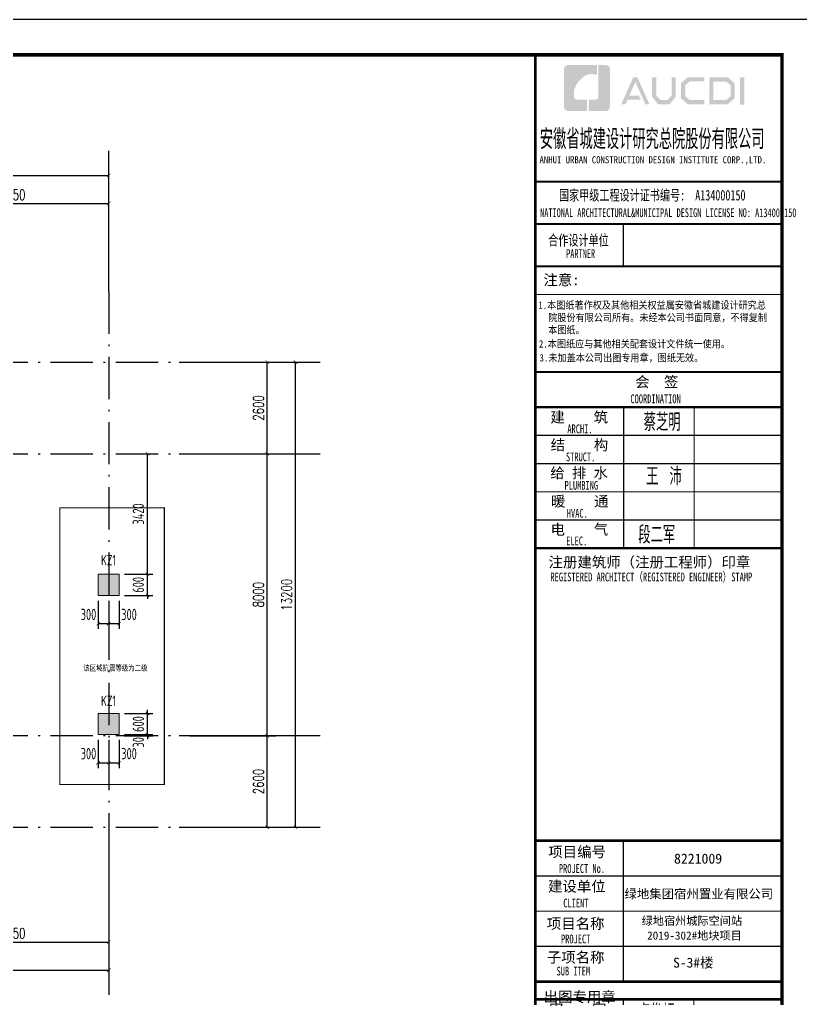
# Model space of a CAD drawing. Extents: x 169490 to 7584583, y -2399407 to 1374371.
# Drawn here: x 3700327 to 3722492, y 675497 to 703273 of the extents above; entities that cross this region are included whole.
import ezdxf
from ezdxf.enums import TextEntityAlignment as Align

# ---------------------------------------------------------------- set-up
doc = ezdxf.new("R2010")
doc.units = 0
doc.header["$LTSCALE"] = 100
doc.linetypes.add('D3轴线点划线', pattern=[18.5, 12, -3, 0.5, -3])
doc.linetypes.add('DASH', pattern=[0.35, 0.25, -0.1])
doc.layers.get('0').update_dxf_attribs({"linetype": 'CONTINUOUS'})
doc.layers.get('DEFPOINTS').update_dxf_attribs({"linetype": 'CONTINUOUS'})
for name, color, linetype in [('AXIS', 3, 'CONTINUOUS'), ('C-AXIS(轴号)', 3, 'CONTINUOUS'), ('C-DOTE', 8, 'D3轴线点划线'), ('PUB_TITLE', 4, 'CONTINUOUS'), ('S-COLU-DIM', 151, 'CONTINUOUS'), ('S-COLU-HATCH', 251, 'CONTINUOUS'), ('S-COLU-TEXT', 7, 'CONTINUOUS'), ('后浇带', 2, 'CONTINUOUS'), ('图框', 140, 'CONTINUOUS'), ('图签文字', 147, 'CONTINUOUS'), ('折板线', 127, 'CONTINUOUS')]:
    doc.layers.add(name, color=color, linetype=linetype)
for name, color, linetype, lineweight in [('S-COLU-LINE1', 6, 'CONTINUOUS', 18), ('可改文字', 6, 'CONTINUOUS', 18), ('图签', 147, 'CONTINUOUS', 18), ('板洞边线', 253, 'CONTINUOUS', 18)]:
    doc.layers.add(name, color=color, linetype=linetype, lineweight=lineweight)
doc.styles.add('_TCH_DIM_T3', font='SIMPLEX.shx', dxfattribs={"width": 0.705882, "bigfont": 'GBCBIG.shx'})
doc.styles.add('HT', font='simhei.ttf')
doc.styles.add('TSSD_Dimension', font='Tssdeng.shx', dxfattribs={"width": 0.7, "bigfont": 'tssdchn.shx'})
doc.styles.add('宋体', font='')
doc.styles.add('建筑图签-1', font='simhei.ttf', dxfattribs={"width": 0.7})
doc.styles.add('建筑图签-2', font='TXT.shx', dxfattribs={"width": 0.5, "bigfont": 'HZTXT.shx'})
doc.styles.add('黑体', font='simhei.ttf', dxfattribs={"width": 0.7})
doc.styles.get('宋体').set_extended_font_data('SimSun')
doc.dimstyles.new('_TCH_ARCH&&100', dxfattribs={"dimtxt": 297.5, "dimasz": 100, "dimexe": 250, "dimexo": 300, "dimgap": 100, "dimtad": 1, "dimdec": 0, "dimzin": 0, "dimdsep": 46, "dimtxsty": '_TCH_DIM_T3', "dimblk": 'ARCHTICK', "dimcen": 0.09, "dimclrt": 7, "dimazin": 2, "dimtfac": 1, "dimtdec": 0, "dimtix": 1, "dimtmove": 2, "dimatfit": 3, "dimfxl": 1, "dimtolj": 1, "dimtzin": 0, "dimarcsym": 0})
doc.dimstyles.new('TSSD_100_100$0', dxfattribs={"dimtxt": 320, "dimasz": 100, "dimexe": 150, "dimexo": 150, "dimgap": 100, "dimtad": 1, "dimdec": 0, "dimzin": 0, "dimdsep": 46, "dimtxsty": 'TSSD_Dimension', "dimblk": 'ARCHTICK', "dimcen": 0, "dimclrt": 7, "dimadec": 1, "dimazin": 0, "dimtfac": 1, "dimtdec": 0, "dimtix": 1, "dimtmove": 2, "dimatfit": 3, "dimldrblk": '_TSDBK', "dimfxl": 1, "dimtolj": 1, "dimtzin": 0, "dimarcsym": 0})

# ---------------------------------------------------------------- blocks, each defined once
blk = doc.blocks.new('院标1')
h = blk.add_hatch(color=150)
h.dxf.hatch_style = 1
h.set_gradient(color1=(33, 113, 253), color2=(33, 113, 253), tint=1, name='INVCURVED')
edge = h.paths.add_edge_path()
edge.add_spline(control_points=[(116373, 648379), (116379, 648379), (116382, 648379), (116391, 648379), (116391, 648379), (116391, 648379), (116616, 648379), (116616, 648379), (116616, 648379), (116616, 648379), (116616, 648054), (116616, 648054), (116616, 648054), (116616, 648054), (116108, 648054), (116108, 648054), (116108, 648054), (116028, 648054), (115963, 648111), (115963, 648199), (115963, 648199), (115963, 648199), (115963, 649215), (115963, 649215), (115963, 649215), (115963, 649295), (116018, 649360), (116108, 649360), (116108, 649360), (116108, 649360), (116897, 649360), (116897, 649360), (116897, 649360), (116897, 649360), (116897, 649080), (116897, 649080), (116897, 649080), (116897, 649080), (116566, 649140), (116356, 648859), (116356, 648859), (116245, 648719), (116240, 648545), (116247, 648466), (116247, 648466), (116254, 648386), (116247, 648466), (116247, 648466), (116247, 648466), (116247, 648466), (116258, 648374), (116373, 648379)], knot_values=[0, 0, 0, 0, 0.071429, 0.071429, 0.071429, 0.107143, 0.142857, 0.142857, 0.142857, 0.178571, 0.214286, 0.214286, 0.214286, 0.25, 0.285714, 0.285714, 0.285714, 0.321429, 0.357143, 0.357143, 0.357143, 0.392857, 0.428571, 0.428571, 0.428571, 0.464286, 0.5, 0.5, 0.5, 0.535714, 0.571429, 0.571429, 0.571429, 0.607143, 0.642857, 0.642857, 0.642857, 0.678571, 0.714286, 0.714286, 0.714286, 0.75, 0.785714, 0.785714, 0.785714, 0.821429, 0.857143, 0.857143, 0.857143, 0.928571, 1, 1, 1, 1], degree=3, periodic=0)
h = blk.add_hatch(color=150)
h.dxf.hatch_style = 1
h.set_gradient(color1=(33, 113, 253), color2=(33, 113, 253), tint=1, name='INVCURVED')
edge = h.paths.add_edge_path()
edge.add_spline(control_points=[(117268, 649215), (117268, 649215), (117268, 648199), (117268, 648199), (117268, 648199), (117268, 648114), (117212, 648054), (117123, 648054), (117123, 648054), (117123, 648054), (116663, 648054), (116663, 648054), (116663, 648054), (116663, 648054), (116663, 648379), (116663, 648379), (116663, 648379), (116663, 648379), (116865, 648379), (116865, 648379), (116865, 648379), (116907, 648379), (116941, 648413), (116941, 648455), (116941, 648455), (116941, 648455), (116941, 649360), (116941, 649360), (116941, 649360), (116941, 649360), (117123, 649360), (117123, 649360), (117123, 649360), (117204, 649360), (117268, 649306), (117268, 649215)], knot_values=[0, 0, 0, 0, 0.1, 0.1, 0.1, 0.15, 0.2, 0.2, 0.2, 0.25, 0.3, 0.3, 0.3, 0.35, 0.4, 0.4, 0.4, 0.45, 0.5, 0.5, 0.5, 0.55, 0.6, 0.6, 0.6, 0.65, 0.7, 0.7, 0.7, 0.75, 0.8, 0.8, 0.8, 0.9, 1, 1, 1, 1], degree=3, periodic=0)
blk = doc.blocks.new('2q3q2342q35q2343r5q23rwetr')
at = {"layer": 'PUB_TITLE'}
h = blk.add_hatch(color=147, dxfattribs=at)
h.paths.add_polyline_path([(3533426, 3160669), (3533552, 3160669), (3533552, 3159898), (3533426, 3159898)])
h.paths.add_polyline_path([(3532673, 3160552), (3532673, 3160026), (3533034, 3160026), (3533158, 3160133), (3533158, 3160451), (3533038, 3160552)], flags=16)
h.paths.add_polyline_path([(3532555, 3160670), (3532555, 3159908), (3533078, 3159908), (3533276, 3160078), (3533276, 3160506), (3533081, 3160670)])
h.paths.add_polyline_path([(3532412, 3160674), (3532412, 3160558), (3532005, 3160558), (3531873, 3160447), (3531873, 3160128), (3532005, 3160025), (3532415, 3160025), (3532415, 3159904), (3531951, 3159904), (3531748, 3160078), (3531748, 3160506), (3531947, 3160674)])
h.paths.add_polyline_path([(3530929, 3160672), (3531050, 3160672), (3531050, 3160161), (3531164, 3160030), (3531375, 3160030), (3531489, 3160161), (3531489, 3160672), (3531603, 3160672), (3531603, 3160124), (3531438, 3159907), (3531101, 3159907), (3530929, 3160126)])
h.paths.add_polyline_path([(3530398, 3160671), (3530515, 3160671), (3530857, 3159906), (3530741, 3159906), (3530459, 3160540), (3530284, 3160152), (3530556, 3160152), (3530616, 3160037), (3530236, 3160037), (3530177, 3159904), (3530054, 3159904)])
at = {"layer": '图框'}
for p, q in [((3527618, 3157710), (3534618, 3157710)), ((3527618, 3157710), (3534618, 3157710)), ((3527618, 3156510), (3534618, 3156510))]:
    blk.add_line(p, q, dxfattribs=at)
for points, const_width in [([(3527618, 3121310), (3527618, 3161310)], 70), ([(3527618, 3157710), (3534618, 3157710)], 60), ([(3527618, 3156510), (3534618, 3156510)], 60), ([(3527618, 3156510), (3534618, 3156510)], 60), ([(3530118, 3156510), (3530118, 3155310)], 35), ([(3527618, 3155310), (3534618, 3155310)], 60), ([(3527618, 3155310), (3534618, 3155310)], 60), ([(3527618, 3154510), (3534618, 3154510)], 35), ([(3527626, 3152310), (3534626, 3152310)], 60), ([(3527626, 3151310), (3534626, 3151310)], 70), ([(3527626, 3151310), (3534626, 3151310)], 70), ([(3530126, 3151310), (3530126, 3147310)], 35), ([(3532126, 3151310), (3532126, 3147310)], 35), ([(3527626, 3150510), (3534626, 3150510)], 35), ([(3527626, 3149710), (3534626, 3149710)], 35), ([(3527626, 3148910), (3534626, 3148910)], 35), ([(3527626, 3148110), (3534626, 3148110)], 35), ([(3527626, 3147310), (3534626, 3147310)], 70), ([(3527618, 3139010), (3534618, 3139010)], 70), ([(3527618, 3139010), (3534618, 3139010)], 70), ([(3530118, 3135010), (3530118, 3139010)], 35), ([(3527618, 3138010), (3534618, 3138010)], 35), ([(3527618, 3137010), (3534618, 3137010)], 35), ([(3527618, 3136010), (3534618, 3136010)], 35), ([(3534618, 3135010), (3527618, 3135010)], 70), ([(3534618, 3134510), (3527618, 3134510)], 70), ([(3527618, 3134510), (3534618, 3134510)], 70), ([(3530117, 3128110), (3530118, 3134510)], 35), ([(3532118, 3128110), (3532118, 3134510)], 35), ([(3527618, 3133710), (3534618, 3133710)], 35), ([(3527618, 3132910), (3534618, 3132910)], 35), ([(3527618, 3132110), (3534618, 3132110)], 35), ([(3527618, 3131310), (3534618, 3131310)], 35), ([(3527618, 3130510), (3534618, 3130510)], 35), ([(3527618, 3129710), (3534618, 3129710)], 35), ([(3527618, 3128910), (3534618, 3128910)], 35), ([(3527618, 3128110), (3534618, 3128110)], 70), ([(3527618, 3125110), (3534618, 3125110)], 70), ([(3530118, 3122710), (3530118, 3125110)], 35), ([(3527618, 3124310), (3534618, 3124310)], 35), ([(3527618, 3123510), (3534618, 3123510)], 35), ([(3527618, 3122710), (3534618, 3122710)], 35), ([(3527618, 3122710), (3534118, 3122710)], 35), ([(3530118, 3121310), (3530118, 3122710)], 35), ([(3531768, 3121310), (3531768, 3122710)], 35), ([(3531768, 3121310), (3531768, 3122710)], 35), ([(3531768, 3121310), (3531768, 3122710)], 35), ([(3533118, 3121310), (3533118, 3122710)], 35), ([(3527618, 3122010), (3531768, 3122010)], 35), ([(3531768, 3122010), (3534618, 3122010)], 35)]:
    blk.add_lwpolyline(points, dxfattribs=dict(at, const_width=const_width))
blk.add_blockref('院标1', (3412469, 2511661))
at = {"layer": 'PUB_TITLE', "style": 'HT', "width": 0.88}
for s, p in [('1.本图纸著作权及其他相关权益属安徽省城建设计研究总', (3527703, 3154103)), ('院股份有限公司所有。未经本公司书面同意，不得复制', (3527983, 3153749)), ('本图纸。', (3527983, 3153399)), (' 2.本图纸应与其他相关配套设计文件统一使用。 ', (3527593, 3153002)), ('3.未加盖本公司出图专用章，图纸无效。', (3527736, 3152608))]:
    blk.add_text(s, height=210, dxfattribs=at).set_placement(p)
at = {"layer": '图签', "color": 154, "style": '宋体'}
for s, height, p in [('8221009', 286.7, (3531555, 3138358)), ('绿地集团宿州置业有限公司', 258.01, (3530147, 3137372)), ('绿地宿州城际空间站', 232.2, (3530637, 3136619)), ('2019-302#地块项目', 232.21, (3530791, 3136201)), ('2021年8月', 286.7, (3531428, 3124572)), ('施工图设计', 286.7, (3531350, 3122972)), ('结施', 286.7, (3530522, 3122203))]:
    blk.add_text(s, height=height, dxfattribs=at).set_placement(p)
at = {"layer": '图签', "color": 1, "style": '宋体'}
for s, height, p in [('1:100', 286.7, (3531829, 3123764)), ('1', 287, (3530871, 3121535))]:
    blk.add_text(s, height=height, dxfattribs=at).set_placement(p)
at = {"layer": '图签文字', "color": 7, "style": '建筑图签-1'}
for s, height, width, p in [('安徽省城建设计研究总院股份有限公司', 500, 0.55, (3527746, 3158687)), ('国家甲级工程设计证书编号:  A134000150', 300, 0.7, (3528290, 3157177)), ('合作设计单位', 300, 0.7, (3527983, 3155900)), ('项目负责人', 300, 0.8, (3528020, 3132511)), ('方案设计人', 300, 0.8, (3528020, 3131708)), ('专业负责人', 300, 0.8, (3528019, 3130902))]:
    blk.add_text(s, height=height, dxfattribs=dict(at, width=width)).set_placement(p)
at = {"layer": '图签文字', "linetype": 'Continuous', "style": '建筑图签-1', "width": 0.91}
blk.add_text('ANHUI URBAN CONSTRUCTION DESIGN INSTITUTE CORP.,LTD.', height=200, dxfattribs=at).set_placement((3527736, 3158232))
at = {"layer": '图签文字', "style": '建筑图签-1'}
for s, height, width, p in [('NATIONAL ARCHITECTURAL&MUNICIPAL DESIGN LICENSE NO: A134000150', 250, 0.6, (3527754, 3156705)), ('PARTNER', 250, 0.6, (3528492, 3155544)), ('COORDINATION', 250, 0.7, (3530317, 3151423)), ('ARCHI.', 250, 0.7, (3528527, 3150572)), ('STRUCT.', 250, 0.7, (3528487, 3149775)), ('PLUMBING', 250, 0.7, (3528447, 3148969)), ('HVAC.', 250, 0.7, (3528511, 3148175)), ('ELEC.', 250, 0.7, (3528496, 3147391)), ('REGISTERED ARCHITECT（REGISTERED ENGINEER）STAMP', 250, 0.7, (3528046, 3146369)), ('PROJECT No.', 250, 0.7, (3528287, 3138095, -1799)), ('CLIENT', 250, 0.7, (3528411, 3137116)), ('PROJECT', 250, 0.7, (3528347, 3136097)), ('SUB ITEM', 250, 0.7, (3528220, 3135186)), ('STAMP FOR ISSUE', 250, 0.7, (3527930, 3133991)), ('APPROVED ', 220, 0.7, (3528368, 3133775)), ('EXAMINED  ', 220, 0.7, (3528360, 3132984, -1799)), ('PROJECT MANAGER', 220, 0.7, (3528022, 3132158, -1799)), ('SCHEMATIC  DESIGN', 220, 0.7, (3527920, 3131411, -1799)), ('TITLE OF DRAWING', 250, 0.7, (3527872, 3127063)), ('DATE', 250, 0.7, (3528634, 3124359)), ('SCALE', 250, 0.7, (3528573, 3123560)), ('DESIGNED STAGE', 200, 0.7, (3528250, 3122770)), ('DISCIPLIUE&TYPE', 200, 0.7, (3528201, 3122057)), ('DRAWING No.', 200, 0.7, (3531923, 3122050)), ('EDITION NO .', 200, 0.7, (3528384, 3121384)), ('PIECES', 200, 0.7, (3532151, 3121350))]:
    blk.add_text(s, height=height, dxfattribs=dict(at, width=width)).set_placement(p)
at = {"layer": '图签文字', "color": 7, "style": '建筑图签-1'}
for s, height, p in [('注意:', 300, (3527849, 3154773)), ('会  签', 300, (3530452, 3151878)), ('建    筑', 300, (3528047, 3150877)), ('结    构', 300, (3528052, 3150089)), ('给 排 水', 300, (3528043, 3149295)), ('暖    通', 300, (3528061, 3148492)), ('电    气', 300, (3528051, 3147692)), ('注册建筑师（注册工程师）印章', 300, (3527993, 3146764)), ('项目编号', 300, (3527986, 3138543)), ('建设单位', 300, (3527978, 3137565)), ('项目名称', 300, (3527944, 3136507)), ('子项名称', 300, (3527944, 3135551)), ('出图专用章', 300, (3527854, 3134428)), ('审    定', 300, (3528005, 3134089)), ('审    核', 300, (3527992, 3133287)), ('校    对', 300, (3528051, 3130078)), ('设    计', 300, (3528046, 3129277)), ('制    图', 300, (3528023, 3128502)), ('图   名:', 350, (3527973, 3127505)), ('日    期', 300, (3528002, 3124659)), ('比    例', 300, (3528040, 3123912)), ('设计阶段', 300, (3528070, 3123110)), ('专业及类别', 300, (3527856, 3122323)), ('图号', 300, (3531999, 3122304)), ('版   次 ', 300, (3528114, 3121633)), ('第 版', 300, (3530418, 3121533)), ('总张数', 300, (3531805, 3121604))]:
    blk.add_text(s, height=height, dxfattribs=at).set_placement(p)
at = {"layer": '图签文字', "color": 1, "style": '建筑图签-2', "width": 0.7}
for s, p in [('蔡芝明', (3530692, 3150638)), ('王 沛', (3530763, 3149097)), ('段二军', (3530538, 3147442)), ('卢俊超', (3530524, 3133872)), ('许 槊', (3530524, 3133081)), ('蔡芝明', (3530524, 3132281)), ('许 槊', (3530524, 3130681)), ('王立梅', (3530534, 3129890)), ('万 柱', (3530549, 3129053)), ('万 柱', (3530549, 3128253))]:
    blk.add_text(s, height=500, dxfattribs=at).set_placement(p)
at = {"layer": '图签文字', "style": '建筑图签-1', "width": 0.7}
for s, p in [('CHIEF ENGI.', (3528882, 3130685)), ('CHECKED  ', (3529011, 3129879)), ('DESIGNED ', (3528937, 3129076)), (' DRAWN   ', (3529002, 3128311))]:
    blk.add_text(s, height=220, dxfattribs=at).set_placement(p, align=Align.MIDDLE)
blk = doc.blocks.new('_ARCHTICK')
at = {"const_width": 0.15}
blk.add_lwpolyline([(-0.5, -0.5), (0.5, 0.5)], dxfattribs=at)
blk = doc.blocks.new('*D1293')
at = {"layer": 'DEFPOINTS', "color": 0, "ltscale": 10, "transparency": 16777216}
for p in [(3702858, 686933), (3703158, 686933), (3703158, 686133)]:
    blk.add_point(p, dxfattribs=at)
at = {"layer": 'S-COLU-DIM', "color": 0, "lineweight": -2, "ltscale": 10, "transparency": 16777216}
for p, q in [((3702858, 686783), (3702858, 685983)), ((3703158, 686783), (3703158, 685983)), ((3702858, 686133), (3703158, 686133))]:
    blk.add_line(p, q, dxfattribs=at)
at = {"layer": 'S-COLU-DIM', "color": 0, "lineweight": -2, "ltscale": 10, "transparency": 16777216, "xscale": 100, "yscale": 100, "zscale": 100, "rotation": 180}
blk.add_blockref('_ARCHTICK', (3702858, 686133), dxfattribs=at)
at = {"layer": 'S-COLU-DIM', "color": 0, "lineweight": -2, "ltscale": 10, "transparency": 16777216, "xscale": 100, "yscale": 100, "zscale": 100}
blk.add_blockref('_ARCHTICK', (3703158, 686133), dxfattribs=at)
at = {"layer": 'S-COLU-DIM', "color": 7, "ltscale": 10, "transparency": 16777216, "insert": (3703433, 686393), "char_height": 320, "attachment_point": 5, "style": 'TSSD_Dimension'}
blk.add_mtext('\\A1;300', dxfattribs=at)
blk = doc.blocks.new('_TSDBK')
blk.add_line((-1, 0), (0, 0))
at = {"const_width": 0.5}
blk.add_lwpolyline([(-0.7, -0.7), (0.7, 0.7)], dxfattribs=at)
blk = doc.blocks.new('*D1294')
at = {"layer": 'DEFPOINTS', "color": 0, "ltscale": 10, "transparency": 16777216}
for p in [(3703158, 687533), (3703958, 687533), (3703158, 686933)]:
    blk.add_point(p, dxfattribs=at)
at = {"layer": 'S-COLU-DIM', "color": 0, "lineweight": -2, "ltscale": 10, "transparency": 16777216}
for p, q in [((3703308, 687533), (3704108, 687533)), ((3703958, 687533), (3703958, 687633)), ((3703958, 686933), (3703958, 687533)), ((3703308, 686933), (3704108, 686933)), ((3703958, 686933), (3703958, 686833))]:
    blk.add_line(p, q, dxfattribs=at)
at = {"layer": 'S-COLU-DIM', "color": 0, "lineweight": -2, "ltscale": 10, "transparency": 16777216, "xscale": 100, "yscale": 100, "zscale": 100}
for p, rotation in [((3703958, 687533), 270), ((3703958, 686933), 90)]:
    blk.add_blockref('_ARCHTICK', p, dxfattribs=dict(at, rotation=rotation))
at = {"layer": 'S-COLU-DIM', "color": 7, "ltscale": 10, "transparency": 16777216, "insert": (3703698, 687233), "char_height": 320, "attachment_point": 5, "rotation": 90, "style": 'TSSD_Dimension'}
blk.add_mtext('\\A1;600', dxfattribs=at)
blk = doc.blocks.new('*D1295')
at = {"layer": 'DEFPOINTS', "color": 0, "ltscale": 10, "transparency": 16777216}
for p in [(3702858, 682983), (3703158, 682983), (3703158, 682183)]:
    blk.add_point(p, dxfattribs=at)
at = {"layer": 'S-COLU-DIM', "color": 0, "lineweight": -2, "ltscale": 10, "transparency": 16777216}
for p, q in [((3702858, 682833), (3702858, 682033)), ((3703158, 682833), (3703158, 682033)), ((3702858, 682183), (3703158, 682183))]:
    blk.add_line(p, q, dxfattribs=at)
at = {"layer": 'S-COLU-DIM', "color": 0, "lineweight": -2, "ltscale": 10, "transparency": 16777216, "xscale": 100, "yscale": 100, "zscale": 100, "rotation": 180}
blk.add_blockref('_ARCHTICK', (3702858, 682183), dxfattribs=at)
at = {"layer": 'S-COLU-DIM', "color": 0, "lineweight": -2, "ltscale": 10, "transparency": 16777216, "xscale": 100, "yscale": 100, "zscale": 100}
blk.add_blockref('_ARCHTICK', (3703158, 682183), dxfattribs=at)
at = {"layer": 'S-COLU-DIM', "color": 7, "ltscale": 10, "transparency": 16777216, "insert": (3703433, 682443), "char_height": 320, "attachment_point": 5, "style": 'TSSD_Dimension'}
blk.add_mtext('\\A1;300', dxfattribs=at)
blk = doc.blocks.new('*D1296')
at = {"layer": 'DEFPOINTS', "color": 0, "ltscale": 10, "transparency": 16777216}
for p in [(3703158, 683583), (3703958, 683583), (3703158, 682983)]:
    blk.add_point(p, dxfattribs=at)
at = {"layer": 'S-COLU-DIM', "color": 0, "lineweight": -2, "ltscale": 10, "transparency": 16777216}
for p, q in [((3703308, 683583), (3704108, 683583)), ((3703958, 683583), (3703958, 683683)), ((3703958, 682983), (3703958, 683583)), ((3703308, 682983), (3704108, 682983)), ((3703958, 682983), (3703958, 682883))]:
    blk.add_line(p, q, dxfattribs=at)
at = {"layer": 'S-COLU-DIM', "color": 0, "lineweight": -2, "ltscale": 10, "transparency": 16777216, "xscale": 100, "yscale": 100, "zscale": 100}
for p, rotation in [((3703958, 683583), 270), ((3703958, 682983), 90)]:
    blk.add_blockref('_ARCHTICK', p, dxfattribs=dict(at, rotation=rotation))
at = {"layer": 'S-COLU-DIM', "color": 7, "ltscale": 10, "transparency": 16777216, "insert": (3703698, 683283), "char_height": 320, "attachment_point": 5, "rotation": 90, "style": 'TSSD_Dimension'}
blk.add_mtext('\\A1;600', dxfattribs=at)
blk = doc.blocks.new('*D1297')
at = {"layer": 'DEFPOINTS', "color": 0, "ltscale": 10, "transparency": 16777216}
for p in [(3702558, 682983), (3702858, 682983), (3702858, 682183)]:
    blk.add_point(p, dxfattribs=at)
at = {"layer": 'S-COLU-DIM', "color": 0, "lineweight": -2, "ltscale": 10, "transparency": 16777216}
for p, q in [((3702558, 682833), (3702558, 682033)), ((3702858, 682833), (3702858, 682033)), ((3702558, 682183), (3702858, 682183))]:
    blk.add_line(p, q, dxfattribs=at)
at = {"layer": 'S-COLU-DIM', "color": 0, "lineweight": -2, "ltscale": 10, "transparency": 16777216, "xscale": 100, "yscale": 100, "zscale": 100, "rotation": 180}
blk.add_blockref('_ARCHTICK', (3702558, 682183), dxfattribs=at)
at = {"layer": 'S-COLU-DIM', "color": 0, "lineweight": -2, "ltscale": 10, "transparency": 16777216, "xscale": 100, "yscale": 100, "zscale": 100}
blk.add_blockref('_ARCHTICK', (3702858, 682183), dxfattribs=at)
at = {"layer": 'S-COLU-DIM', "color": 7, "ltscale": 10, "transparency": 16777216, "insert": (3702283, 682443), "char_height": 320, "attachment_point": 5, "style": 'TSSD_Dimension'}
blk.add_mtext('\\A1;300', dxfattribs=at)
blk = doc.blocks.new('*D1298')
at = {"layer": 'DEFPOINTS', "color": 0, "ltscale": 10, "transparency": 16777216}
for p in [(3703158, 682983), (3703158, 682953), (3703958, 682983)]:
    blk.add_point(p, dxfattribs=at)
at = {"layer": 'S-COLU-DIM', "color": 0, "lineweight": -2, "ltscale": 10, "transparency": 16777216}
for p, q in [((3703958, 682983), (3703958, 683083)), ((3703308, 682983), (3704108, 682983)), ((3703308, 682953), (3704108, 682953)), ((3703958, 682953), (3703958, 682983)), ((3703958, 682953), (3703958, 682853))]:
    blk.add_line(p, q, dxfattribs=at)
at = {"layer": 'S-COLU-DIM', "color": 0, "lineweight": -2, "ltscale": 10, "transparency": 16777216, "xscale": 100, "yscale": 100, "zscale": 100}
for p, rotation in [((3703958, 682983), 270), ((3703958, 682953), 90)]:
    blk.add_blockref('_ARCHTICK', p, dxfattribs=dict(at, rotation=rotation))
at = {"layer": 'S-COLU-DIM', "color": 7, "ltscale": 10, "transparency": 16777216, "insert": (3703698, 682764), "char_height": 320, "attachment_point": 5, "rotation": 90, "style": 'TSSD_Dimension'}
blk.add_mtext('\\A1;30', dxfattribs=at)
blk = doc.blocks.new('*D1299')
at = {"layer": 'DEFPOINTS', "color": 0, "ltscale": 10, "transparency": 16777216}
for p in [(3703158, 690953), (3703958, 690953), (3703158, 687533)]:
    blk.add_point(p, dxfattribs=at)
at = {"layer": 'S-COLU-DIM', "color": 0, "lineweight": -2, "ltscale": 10, "transparency": 16777216}
for p, q in [((3703308, 690953), (3704108, 690953)), ((3703958, 687533), (3703958, 690953)), ((3703308, 687533), (3704108, 687533))]:
    blk.add_line(p, q, dxfattribs=at)
at = {"layer": 'S-COLU-DIM', "color": 0, "lineweight": -2, "ltscale": 10, "transparency": 16777216, "xscale": 100, "yscale": 100, "zscale": 100}
for p, rotation in [((3703958, 690953), 90), ((3703958, 687533), 270)]:
    blk.add_blockref('_ARCHTICK', p, dxfattribs=dict(at, rotation=rotation))
at = {"layer": 'S-COLU-DIM', "color": 7, "ltscale": 10, "transparency": 16777216, "insert": (3703698, 689243), "char_height": 320, "attachment_point": 5, "rotation": 90, "style": 'TSSD_Dimension'}
blk.add_mtext('\\A1;3420', dxfattribs=at)
blk = doc.blocks.new('*D1300')
at = {"layer": 'DEFPOINTS', "color": 0, "ltscale": 10, "transparency": 16777216}
for p in [(3702558, 686933), (3702858, 686933), (3702858, 686133)]:
    blk.add_point(p, dxfattribs=at)
at = {"layer": 'S-COLU-DIM', "color": 0, "lineweight": -2, "ltscale": 10, "transparency": 16777216}
for p, q in [((3702558, 686783), (3702558, 685983)), ((3702858, 686783), (3702858, 685983)), ((3702558, 686133), (3702858, 686133))]:
    blk.add_line(p, q, dxfattribs=at)
at = {"layer": 'S-COLU-DIM', "color": 0, "lineweight": -2, "ltscale": 10, "transparency": 16777216, "xscale": 100, "yscale": 100, "zscale": 100, "rotation": 180}
blk.add_blockref('_ARCHTICK', (3702558, 686133), dxfattribs=at)
at = {"layer": 'S-COLU-DIM', "color": 0, "lineweight": -2, "ltscale": 10, "transparency": 16777216, "xscale": 100, "yscale": 100, "zscale": 100}
blk.add_blockref('_ARCHTICK', (3702858, 686133), dxfattribs=at)
at = {"layer": 'S-COLU-DIM', "color": 7, "ltscale": 10, "transparency": 16777216, "insert": (3702283, 686393), "char_height": 320, "attachment_point": 5, "style": 'TSSD_Dimension'}
blk.add_mtext('\\A1;300', dxfattribs=at)
blk = doc.blocks.new('*D3987')
at = {"layer": 'AXIS', "color": 0, "lineweight": -2, "transparency": 16777216}
for p, q in [((3705158, 693553), (3708408, 693553)), ((3708158, 680353), (3708158, 693553)), ((3705158, 680353), (3708408, 680353))]:
    blk.add_line(p, q, dxfattribs=at)
at = {"layer": 'DEFPOINTS', "color": 0, "transparency": 16777216}
for p in [(3704858, 693553), (3708158, 693553), (3704858, 680353)]:
    blk.add_point(p, dxfattribs=at)
at = {"layer": 'AXIS', "color": 0, "lineweight": -2, "transparency": 16777216, "xscale": 100, "yscale": 100, "zscale": 100}
for p, rotation in [((3708158, 693553), 90), ((3708158, 680353), 270)]:
    blk.add_blockref('_ARCHTICK', p, dxfattribs=dict(at, rotation=rotation))
at = {"layer": 'AXIS', "color": 7, "transparency": 16777216, "insert": (3707909, 686953), "char_height": 297.5, "attachment_point": 5, "rotation": 90, "style": '_TCH_DIM_T3'}
blk.add_mtext('\\A1;13200', dxfattribs=at)
blk = doc.blocks.new('*D3988')
at = {"layer": 'AXIS', "color": 0, "lineweight": -2, "transparency": 16777216}
for p, q in [((3705158, 693553), (3707608, 693553)), ((3707358, 690953), (3707358, 693553)), ((3705158, 690953), (3707608, 690953))]:
    blk.add_line(p, q, dxfattribs=at)
at = {"layer": 'DEFPOINTS', "color": 0, "transparency": 16777216}
for p in [(3704858, 693553), (3707358, 693553), (3704858, 690953)]:
    blk.add_point(p, dxfattribs=at)
at = {"layer": 'AXIS', "color": 0, "lineweight": -2, "transparency": 16777216, "xscale": 100, "yscale": 100, "zscale": 100}
for p, rotation in [((3707358, 693553), 90), ((3707358, 690953), 270)]:
    blk.add_blockref('_ARCHTICK', p, dxfattribs=dict(at, rotation=rotation))
at = {"layer": 'AXIS', "color": 7, "transparency": 16777216, "insert": (3707109, 692253), "char_height": 297.5, "attachment_point": 5, "rotation": 90, "style": '_TCH_DIM_T3'}
blk.add_mtext('\\A1;2600', dxfattribs=at)
blk = doc.blocks.new('*D3989')
at = {"layer": 'AXIS', "color": 0, "lineweight": -2, "transparency": 16777216}
for p, q in [((3705158, 690953), (3707608, 690953)), ((3707358, 682953), (3707358, 690953)), ((3705158, 682953), (3707608, 682953))]:
    blk.add_line(p, q, dxfattribs=at)
at = {"layer": 'DEFPOINTS', "color": 0, "transparency": 16777216}
for p in [(3704858, 690953), (3707358, 690953), (3704858, 682953)]:
    blk.add_point(p, dxfattribs=at)
at = {"layer": 'AXIS', "color": 0, "lineweight": -2, "transparency": 16777216, "xscale": 100, "yscale": 100, "zscale": 100}
for p, rotation in [((3707358, 690953), 90), ((3707358, 682953), 270)]:
    blk.add_blockref('_ARCHTICK', p, dxfattribs=dict(at, rotation=rotation))
at = {"layer": 'AXIS', "color": 7, "transparency": 16777216, "insert": (3707109, 686953), "char_height": 297.5, "attachment_point": 5, "rotation": 90, "style": '_TCH_DIM_T3'}
blk.add_mtext('\\A1;8000', dxfattribs=at)
blk = doc.blocks.new('*D3990')
at = {"layer": 'AXIS', "color": 0, "lineweight": -2, "transparency": 16777216}
for p, q in [((3705158, 682953), (3707608, 682953)), ((3707358, 680353), (3707358, 682953)), ((3705158, 680353), (3707608, 680353))]:
    blk.add_line(p, q, dxfattribs=at)
at = {"layer": 'DEFPOINTS', "color": 0, "transparency": 16777216}
for p in [(3704858, 682953), (3707358, 682953), (3704858, 680353)]:
    blk.add_point(p, dxfattribs=at)
at = {"layer": 'AXIS', "color": 0, "lineweight": -2, "transparency": 16777216, "xscale": 100, "yscale": 100, "zscale": 100}
for p, rotation in [((3707358, 682953), 90), ((3707358, 680353), 270)]:
    blk.add_blockref('_ARCHTICK', p, dxfattribs=dict(at, rotation=rotation))
at = {"layer": 'AXIS', "color": 7, "transparency": 16777216, "insert": (3707109, 681653), "char_height": 297.5, "attachment_point": 5, "rotation": 90, "style": '_TCH_DIM_T3'}
blk.add_mtext('\\A1;2600', dxfattribs=at)
blk = doc.blocks.new('*D3995')
at = {"layer": 'AXIS', "color": 0, "lineweight": -2, "transparency": 16777216}
for p, q in [((3679158, 679297), (3679158, 676047)), ((3702858, 679297), (3702858, 676047)), ((3679158, 676297), (3702858, 676297))]:
    blk.add_line(p, q, dxfattribs=at)
at = {"layer": 'DEFPOINTS', "color": 0, "transparency": 16777216}
for p in [(3679158, 679597), (3702858, 679597), (3702858, 676297)]:
    blk.add_point(p, dxfattribs=at)
at = {"layer": 'AXIS', "color": 0, "lineweight": -2, "transparency": 16777216, "xscale": 100, "yscale": 100, "zscale": 100, "rotation": 180}
blk.add_blockref('_ARCHTICK', (3679158, 676297), dxfattribs=at)
at = {"layer": 'AXIS', "color": 0, "lineweight": -2, "transparency": 16777216, "xscale": 100, "yscale": 100, "zscale": 100}
blk.add_blockref('_ARCHTICK', (3702858, 676297), dxfattribs=at)
at = {"layer": 'AXIS', "color": 7, "transparency": 16777216, "insert": (3691008, 676546), "char_height": 297.5, "attachment_point": 5, "style": '_TCH_DIM_T3'}
blk.add_mtext('\\A1;23700', dxfattribs=at)
blk = doc.blocks.new('*D3996')
at = {"layer": 'AXIS', "color": 0, "lineweight": -2, "transparency": 16777216}
for p, q in [((3697408, 679297), (3697408, 676847)), ((3702858, 679297), (3702858, 676847)), ((3697408, 677097), (3702858, 677097))]:
    blk.add_line(p, q, dxfattribs=at)
at = {"layer": 'DEFPOINTS', "color": 0, "transparency": 16777216}
for p in [(3697408, 679597), (3702858, 679597), (3702858, 677097)]:
    blk.add_point(p, dxfattribs=at)
at = {"layer": 'AXIS', "color": 0, "lineweight": -2, "transparency": 16777216, "xscale": 100, "yscale": 100, "zscale": 100, "rotation": 180}
blk.add_blockref('_ARCHTICK', (3697408, 677097), dxfattribs=at)
at = {"layer": 'AXIS', "color": 0, "lineweight": -2, "transparency": 16777216, "xscale": 100, "yscale": 100, "zscale": 100}
blk.add_blockref('_ARCHTICK', (3702858, 677097), dxfattribs=at)
at = {"layer": 'AXIS', "color": 7, "transparency": 16777216, "insert": (3700133, 677346), "char_height": 297.5, "attachment_point": 5, "style": '_TCH_DIM_T3'}
blk.add_mtext('\\A1;5450', dxfattribs=at)
blk = doc.blocks.new('*D3999')
at = {"layer": 'AXIS', "color": 0, "lineweight": -2, "transparency": 16777216}
for p, q in [((3679158, 695853), (3679158, 699103)), ((3679158, 698853), (3702858, 698853)), ((3702858, 695853), (3702858, 699103))]:
    blk.add_line(p, q, dxfattribs=at)
at = {"layer": 'DEFPOINTS', "color": 0, "transparency": 16777216}
for p in [(3702858, 698853), (3679158, 695553), (3702858, 695553)]:
    blk.add_point(p, dxfattribs=at)
at = {"layer": 'AXIS', "color": 0, "lineweight": -2, "transparency": 16777216, "xscale": 100, "yscale": 100, "zscale": 100, "rotation": 180}
blk.add_blockref('_ARCHTICK', (3679158, 698853), dxfattribs=at)
at = {"layer": 'AXIS', "color": 0, "lineweight": -2, "transparency": 16777216, "xscale": 100, "yscale": 100, "zscale": 100}
blk.add_blockref('_ARCHTICK', (3702858, 698853), dxfattribs=at)
at = {"layer": 'AXIS', "color": 7, "transparency": 16777216, "insert": (3691008, 699102), "char_height": 297.5, "attachment_point": 5, "style": '_TCH_DIM_T3'}
blk.add_mtext('\\A1;23700', dxfattribs=at)
blk = doc.blocks.new('*D4000')
at = {"layer": 'AXIS', "color": 0, "lineweight": -2, "transparency": 16777216}
for p, q in [((3697408, 695853), (3697408, 698303)), ((3702858, 695853), (3702858, 698303)), ((3697408, 698053), (3702858, 698053))]:
    blk.add_line(p, q, dxfattribs=at)
at = {"layer": 'DEFPOINTS', "color": 0, "transparency": 16777216}
for p in [(3702858, 698053), (3697408, 695553), (3702858, 695553)]:
    blk.add_point(p, dxfattribs=at)
at = {"layer": 'AXIS', "color": 0, "lineweight": -2, "transparency": 16777216, "xscale": 100, "yscale": 100, "zscale": 100, "rotation": 180}
blk.add_blockref('_ARCHTICK', (3697408, 698053), dxfattribs=at)
at = {"layer": 'AXIS', "color": 0, "lineweight": -2, "transparency": 16777216, "xscale": 100, "yscale": 100, "zscale": 100}
blk.add_blockref('_ARCHTICK', (3702858, 698053), dxfattribs=at)
at = {"layer": 'AXIS', "color": 7, "transparency": 16777216, "insert": (3700133, 698302), "char_height": 297.5, "attachment_point": 5, "style": '_TCH_DIM_T3'}
blk.add_mtext('\\A1;5450', dxfattribs=at)
blk = doc.blocks.new('BW-31907664', base_point=(3672358.1, 674797.3, 0))
at = {"layer": 'C-AXIS(轴号)'}
for p, q in [((3702858.1, 695552.9), (3702858.1, 699552.9)), ((3704858.1, 693552.9), (3708858.1, 693552.9)), ((3704858.1, 690952.9), (3708858.1, 690952.9)), ((3704858.1, 682953.4), (3708858.1, 682953.4)), ((3704858.1, 680353.4), (3708858.1, 680353.4)), ((3702858.1, 679597.3), (3702858.1, 675597.3))]:
    blk.add_line(p, q, dxfattribs=at)
at = {"layer": 'C-DOTE'}
for p, q in [((3702858.1, 695552.9), (3702858.1, 679597.3)), ((3677158.1, 693552.9), (3704858.1, 693552.9)), ((3677158.1, 690952.9), (3704858.1, 690952.9)), ((3677158.1, 682953.4), (3704858.1, 682953.4)), ((3677158.1, 680353.4), (3704858.1, 680353.4))]:
    blk.add_line(p, q, dxfattribs=at)
at = {"layer": 'AXIS'}
for p1, p2, distance, picture, middle in [((3679158.1, 695552.9), (3702858.1, 695552.9), 3300, '*D3999', (3691008.1, 699101.7)), ((3697408.1, 695552.9), (3702858.1, 695552.9), 2500, '*D4000', (3700133.1, 698301.7)), ((3704858.1071, 680353.3554), (3704858.1071, 693552.9175), -3300, '*D3987', (3707909.3571, 686953.1364)), ((3704858.1, 690952.9), (3704858.1, 693552.9), -2500, '*D3988', (3707109.4, 692252.9)), ((3704858.1071, 682953.3554), (3704858.1071, 690952.9175), -2500, '*D3989', (3707109.3571, 686953.1364)), ((3704858.1, 680353.4), (3704858.1, 682953.4), -2500, '*D3990', (3707109.4, 681653.4)), ((3679158.1, 679597.3), (3702858.1, 679597.3), -3300, '*D3995', (3691008.1, 676546)), ((3697408.1, 679597.3), (3702858.1, 679597.3), -2500, '*D3996', (3700133.1, 677346))]:
    dim = blk.add_aligned_dim(p1=p1, p2=p2, distance=distance, dimstyle='_TCH_ARCH&&100', dxfattribs=at)
    dim.commit()
    dim.dimension.update_dxf_attribs({"geometry": picture, "text_midpoint": middle})

msp = doc.modelspace()

# ---------------------------------------------------------------- hatches: boundary and pattern name
at = {"layer": 'S-COLU-HATCH', "ltscale": 10}
h = msp.add_hatch(color=256, dxfattribs=at)
h.dxf.hatch_style = 1
h.paths.add_polyline_path([(3703158.1, 687533), (3702558.1, 687533), (3702558.1, 686933), (3703158.1, 686933)])
h = msp.add_hatch(color=256, dxfattribs=at)
h.dxf.hatch_style = 1
h.paths.add_polyline_path([(3703158.1, 683583.4), (3702558.1, 683583.4), (3702558.1, 682983.4), (3703158.1, 682983.4)])

# ---------------------------------------------------------------- linework, layer by layer
at = {"layer": 'S-COLU-LINE1'}
for points in [[(3703158.1, 687533), (3702558.1, 687533), (3702558.1, 686933), (3703158.1, 686933)], [(3703158.1, 683583.4), (3702558.1, 683583.4), (3702558.1, 682983.4), (3703158.1, 682983.4)]]:
    msp.add_lwpolyline(points, close=True, dxfattribs=at)
at = {"layer": '后浇带', "color": 3, "linetype": 'DASH', "ltscale": 10, "const_width": 30}
msp.add_lwpolyline([(3701469.3, 689420.3), (3704435.5, 689420.3), (3704435.5, 681564.6), (3701469.3, 681564.6)], close=True, dxfattribs=at)
at = {"layer": '图框'}
msp.add_lwpolyline([(3663566.7, 661273), (3722966.7, 661273), (3722966.7, 703273), (3663566.7, 703273)], close=True, dxfattribs=at)
at = {"layer": '图框', "const_width": 100}
msp.add_lwpolyline([(3666066.7, 662273), (3721966.7, 662273), (3721966.7, 702273), (3666066.7, 702273)], close=True, dxfattribs=at)
at = {"layer": '板洞边线', "lineweight": 18}
msp.add_line((3702558.1, 687083), (3702558.1, 687059.5), dxfattribs=at)

# ---------------------------------------------------------------- block references
at = {"layer": 'AXIS'}
msp.add_blockref('BW-31907664', (3672358.1, 674797.3, 0), dxfattribs=at)
at = {"layer": '折板线'}
msp.add_blockref('2q3q2342q35q2343r5q23rwetr', (187349, -2459037), dxfattribs=at)

# ---------------------------------------------------------------- texts
at = {"layer": 'S-COLU-TEXT', "color": 4, "style": 'TSSD_Dimension', "width": 0.7}
for p in [(3702640.2, 687782.6), (3702640.2, 683790.9)]:
    msp.add_text('KZ1', height=300, dxfattribs=at).set_placement(p)
at = {"layer": '可改文字', "color": 3, "style": '宋体'}
msp.add_text('S-3#楼', height=281.28, dxfattribs=at).set_placement((3718877.4, 676372.1))
at = {"layer": '后浇带', "color": 3, "linetype": 'Continuous', "ltscale": 10, "style": '黑体', "width": 0.8}
msp.add_text('该区域抗震等级为二级', height=162.8, dxfattribs=at).set_placement((3702136.5, 684792.9))

# ---------------------------------------------------------------- dimensions: what is measured, and where the dimension line sits
at = {"layer": 'S-COLU-DIM', "ltscale": 10}
for base, p1, p2, picture, middle in [((3703958.1, 690952.9), (3703158.1, 687533), (3703158.1, 690952.9), '*D1299', (3703698.1, 689242.9)), ((3703958.1, 687533), (3703158.1, 686933), (3703158.1, 687533), '*D1294', (3703698.1, 687233)), ((3703958.1, 683583.4), (3703158.1, 682983.4), (3703158.1, 683583.4), '*D1296', (3703698.1, 683283.4))]:
    dim = msp.add_linear_dim(base=base, p1=p1, p2=p2, angle=90, dimstyle='TSSD_100_100$0', dxfattribs=at)
    dim.commit()
    dim.dimension.update_dxf_attribs({"geometry": picture, "text_midpoint": middle})
for base, p1, p2, picture, middle in [((3702858.1, 686133), (3702558.1, 686933), (3702858.1, 686933), '*D1300', (3702282.8, 686393)), ((3703158.1, 686133), (3702858.1, 686933), (3703158.1, 686933), '*D1293', (3703433.4, 686393)), ((3702858.1, 682183.4), (3702558.1, 682983.4), (3702858.1, 682983.4), '*D1297', (3702282.8, 682443.4)), ((3703158.1, 682183.4), (3702858.1, 682983.4), (3703158.1, 682983.4), '*D1295', (3703433.4, 682443.4))]:
    dim = msp.add_linear_dim(base=base, p1=p1, p2=p2, dimstyle='TSSD_100_100$0', dxfattribs=at)
    dim.commit()
    dim.dimension.update_dxf_attribs({"geometry": picture, "text_midpoint": middle, "dimtype": 160})
dim = msp.add_linear_dim(base=(3703958.1, 682983.4), p1=(3703158.1, 682953.4), p2=(3703158.1, 682983.4), angle=90, dimstyle='TSSD_100_100$0', dxfattribs=at)
dim.commit()
dim.dimension.update_dxf_attribs({"geometry": '*D1298', "text_midpoint": (3703698.1, 682764.2), "dimtype": 160})

doc.saveas('drawing.dxf')
